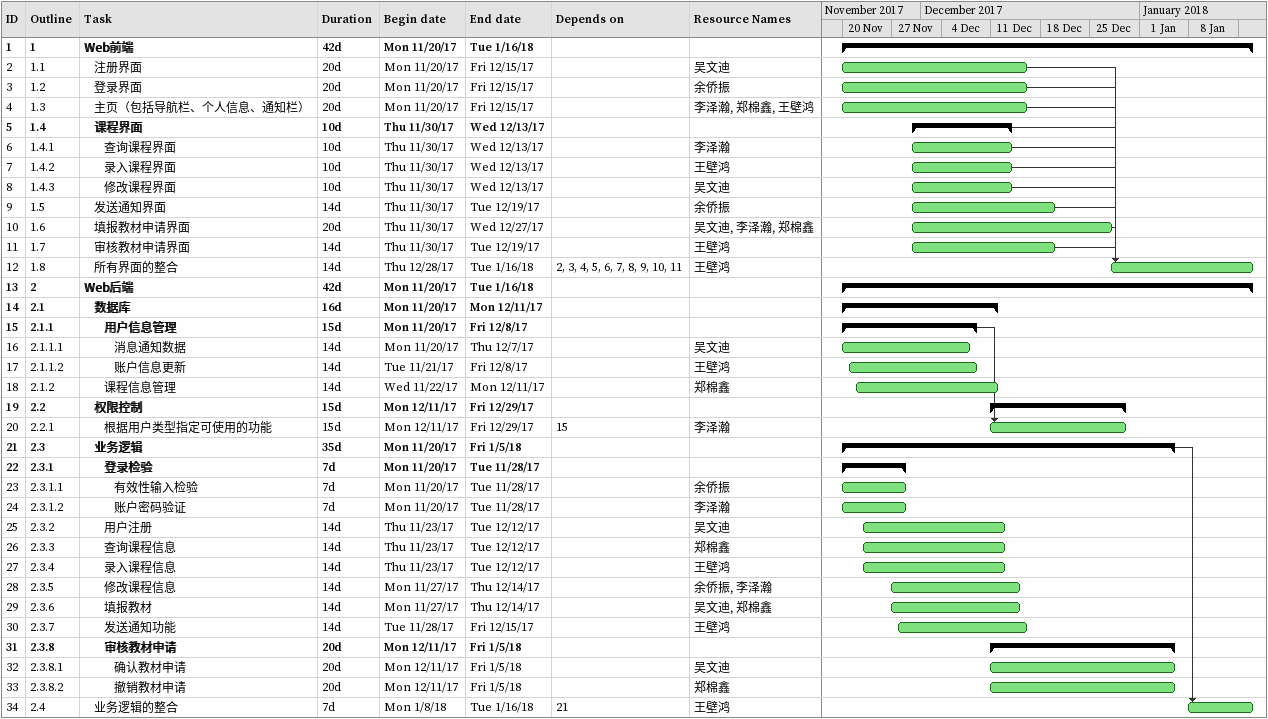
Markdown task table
| ID | WBS | Task | Duration | Start | Finish | Predecessors | Resources |
|---|---|---|---|---|---|---|---|
| 1 | 1 | **Web前端** | 42d | 2017-11-20 | 2018-01-16 |  |  |
| 2 | 1.1 | 注册界面 | 20d | 2017-11-20 | 2017-12-15 |  | 吴文迪 |
| 3 | 1.2 | 登录界面 | 20d | 2017-11-20 | 2017-12-15 |  | 余侨振 |
| 4 | 1.3 | 主页（包括导航栏、个人信息、通知栏） | 20d | 2017-11-20 | 2017-12-15 |  | 李泽瀚, 郑棉鑫, 王壁鸿 |
| 5 | 1.4 | **课程界面** | 10d | 2017-11-30 | 2017-12-13 |  |  |
| 6 | 1.4.1 | 查询课程界面 | 10d | 2017-11-30 | 2017-12-13 |  | 李泽瀚 |
| 7 | 1.4.2 | 录入课程界面 | 10d | 2017-11-30 | 2017-12-13 |  | 王壁鸿 |
| 8 | 1.4.3 | 修改课程界面 | 10d | 2017-11-30 | 2017-12-13 |  | 吴文迪 |
| 9 | 1.5 | 发送通知界面 | 14d | 2017-11-30 | 2017-12-19 |  | 余侨振 |
| 10 | 1.6 | 填报教材申请界面 | 20d | 2017-11-30 | 2017-12-27 |  | 吴文迪, 李泽瀚, 郑棉鑫 |
| 11 | 1.7 | 审核教材申请界面 | 14d | 2017-11-30 | 2017-12-19 |  | 王壁鸿 |
| 12 | 1.8 | 所有界面的整合 | 14d | 2017-12-28 | 2018-01-16 | 2, 3, 4, 5, 6, 7, 8, 9, 10, 11 | 王壁鸿 |
| 13 | 2 | **Web后端** | 42d | 2017-11-20 | 2018-01-16 |  |  |
| 14 | 2.1 | **数据库** | 16d | 2017-11-20 | 2017-12-11 |  |  |
| 15 | 2.1.1 | **用户信息管理** | 15d | 2017-11-20 | 2017-12-08 |  |  |
| 16 | 2.1.1.1 | 消息通知数据 | 14d | 2017-11-20 | 2017-12-07 |  | 吴文迪 |
| 17 | 2.1.1.2 | 账户信息更新 | 14d | 2017-11-21 | 2017-12-08 |  | 王壁鸿 |
| 18 | 2.1.2 | 课程信息管理 | 14d | 2017-11-22 | 2017-12-11 |  | 郑棉鑫 |
| 19 | 2.2 | **权限控制** | 15d | 2017-12-11 | 2017-12-29 |  |  |
| 20 | 2.2.1 | 根据用户类型指定可使用的功能 | 15d | 2017-12-11 | 2017-12-29 | 15 | 李泽瀚 |
| 21 | 2.3 | **业务逻辑** | 35d | 2017-11-20 | 2018-01-05 |  |  |
| 22 | 2.3.1 | **登录检验** | 7d | 2017-11-20 | 2017-11-28 |  |  |
| 23 | 2.3.1.1 | 有效性输入检验 | 7d | 2017-11-20 | 2017-11-28 |  | 余侨振 |
| 24 | 2.3.1.2 | 账户密码验证 | 7d | 2017-11-20 | 2017-11-28 |  | 李泽瀚 |
| 25 | 2.3.2 | 用户注册 | 14d | 2017-11-23 | 2017-12-12 |  | 吴文迪 |
| 26 | 2.3.3 | 查询课程信息 | 14d | 2017-11-23 | 2017-12-12 |  | 郑棉鑫 |
| 27 | 2.3.4 | 录入课程信息 | 14d | 2017-11-23 | 2017-12-12 |  | 王壁鸿 |
| 28 | 2.3.5 | 修改课程信息 | 14d | 2017-11-27 | 2017-12-14 |  | 余侨振, 李泽瀚 |
| 29 | 2.3.6 | 填报教材 | 14d | 2017-11-27 | 2017-12-14 |  | 吴文迪, 郑棉鑫 |
| 30 | 2.3.7 | 发送通知功能 | 14d | 2017-11-28 | 2017-12-15 |  | 王壁鸿 |
| 31 | 2.3.8 | **审核教材申请** | 20d | 2017-12-11 | 2018-01-05 |  |  |
| 32 | 2.3.8.1 | 确认教材申请 | 20d | 2017-12-11 | 2018-01-05 |  | 吴文迪 |
| 33 | 2.3.8.2 | 撤销教材申请 | 20d | 2017-12-11 | 2018-01-05 |  | 郑棉鑫 |
| 34 | 2.4 | 业务逻辑的整合 | 7d | 2018-01-08 | 2018-01-16 | 21 | 王壁鸿 |
